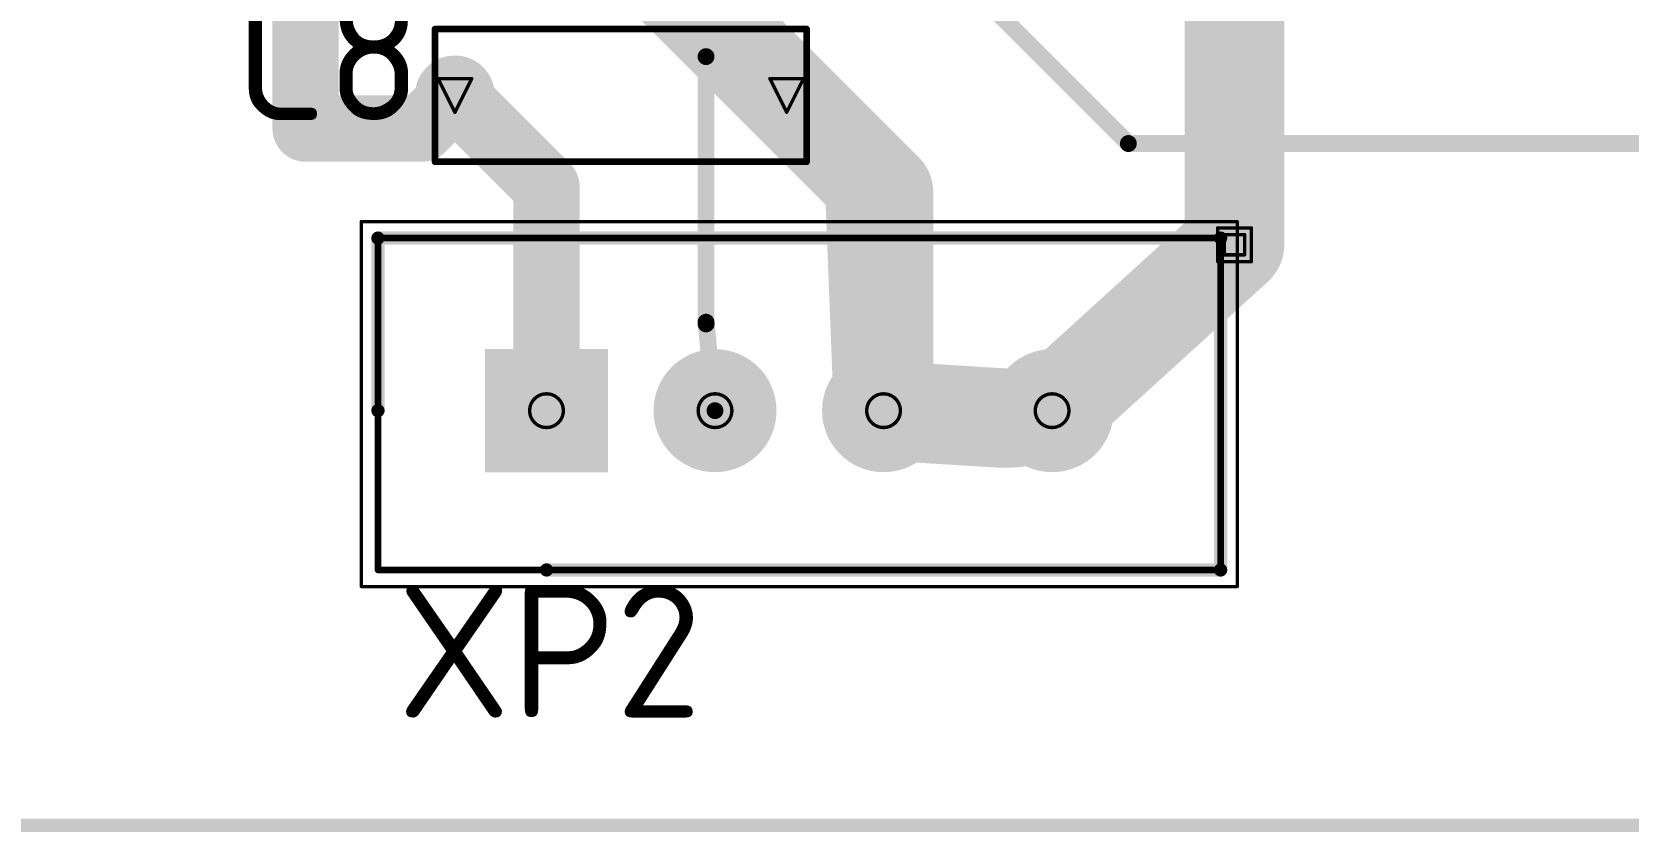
# Model space of a CAD drawing. Header units: millimetres. Extents: x 3219 to 51106, y -14166 to 2063.
# Drawn here: x 5571.6 to 5595.66, y 1760.26 to 1772.31 of the extents above; entities that cross this region are included whole.
import ezdxf

# ---------------------------------------------------------------- set-up
doc = ezdxf.new("R2010")
doc.units = ezdxf.units.MM
doc.layers.get('0').update_dxf_attribs({"lineweight": 53})
for name, color, linetype in [('Bottom Layer', 5, 'Continuous'), ('Bottom Solder', 6, 'Continuous'), ('Drill Drawing', 1, 'Continuous'), ('Mechanical 1', 6, 'Continuous'), ('Mechanical 13', 56, 'Continuous'), ('Mechanical 15', 56, 'Continuous'), ('Multi-Layer', 9, 'Continuous'), ('Top Layer', 1, 'Continuous'), ('Top Overlay', 2, 'Continuous'), ('Top Solder', 216, 'Continuous')]:
    doc.layers.add(name, color=color, linetype=linetype)
doc.styles.add('GOST type B', font='GOST_B.TTF', dxfattribs={"height": 3.5})

# ---------------------------------------------------------------- blocks, each defined once
blk = doc.blocks.new('280371_2_52')
at = {"layer": 'Bottom Layer'}
blk.add_hatch(color=5, dxfattribs=at).paths.add_polyline_path([(-0.825, 0.825), (0.825, 0.825), (0.825, -0.825), (-0.825, -0.825)])
h = blk.add_hatch(color=5, dxfattribs=at)
edge = h.paths.add_edge_path()
edge.add_arc((2.54, 0), 0.825, 0, 360)
h = blk.add_hatch(color=5, dxfattribs=at)
edge = h.paths.add_edge_path()
edge.add_arc((5.08, 0), 0.825, 0, 360)
h = blk.add_hatch(color=5, dxfattribs=at)
edge = h.paths.add_edge_path()
edge.add_arc((7.62, 0), 0.825, 0, 360)
at = {"layer": 'Bottom Solder'}
blk.add_hatch(color=6, dxfattribs=at).paths.add_polyline_path([(-0.927, 0.927), (0.927, 0.927), (0.927, -0.927), (-0.927, -0.927)])
h = blk.add_hatch(color=6, dxfattribs=at)
edge = h.paths.add_edge_path()
edge.add_arc((2.54, 0), 0.927, 0, 360)
h = blk.add_hatch(color=6, dxfattribs=at)
edge = h.paths.add_edge_path()
edge.add_arc((5.08, 0), 0.927, 0, 360)
h = blk.add_hatch(color=6, dxfattribs=at)
edge = h.paths.add_edge_path()
edge.add_arc((7.62, 0), 0.927, 0, 360)
at = {"layer": 'Multi-Layer'}
blk.add_hatch(color=9, dxfattribs=at).paths.add_polyline_path([(-0.825, 0.825), (0.825, 0.825), (0.825, -0.825), (-0.825, -0.825)])
h = blk.add_hatch(color=9, dxfattribs=at)
edge = h.paths.add_edge_path()
edge.add_arc((2.54, 0), 0.825, 0, 360)
h = blk.add_hatch(color=9, dxfattribs=at)
edge = h.paths.add_edge_path()
edge.add_arc((5.08, 0), 0.825, 0, 360)
h = blk.add_hatch(color=9, dxfattribs=at)
edge = h.paths.add_edge_path()
edge.add_arc((7.62, 0), 0.825, 0, 360)
at = {"layer": 'Top Layer'}
blk.add_hatch(color=1, dxfattribs=at).paths.add_polyline_path([(-0.825, 0.825), (0.825, 0.825), (0.825, -0.825), (-0.825, -0.825)])
h = blk.add_hatch(color=1, dxfattribs=at)
edge = h.paths.add_edge_path()
edge.add_arc((2.54, 0), 0.825, 0, 360)
h = blk.add_hatch(color=1, dxfattribs=at)
edge = h.paths.add_edge_path()
edge.add_arc((5.08, 0), 0.825, 0, 360)
h = blk.add_hatch(color=1, dxfattribs=at)
edge = h.paths.add_edge_path()
edge.add_arc((7.62, 0), 0.825, 0, 360)
at = {"layer": 'Top Solder'}
blk.add_hatch(color=216, dxfattribs=at).paths.add_polyline_path([(-0.927, 0.927), (0.927, 0.927), (0.927, -0.927), (-0.927, -0.927)])
h = blk.add_hatch(color=216, dxfattribs=at)
edge = h.paths.add_edge_path()
edge.add_arc((2.54, 0), 0.927, 0, 360)
h = blk.add_hatch(color=216, dxfattribs=at)
edge = h.paths.add_edge_path()
edge.add_arc((5.08, 0), 0.927, 0, 360)
h = blk.add_hatch(color=216, dxfattribs=at)
edge = h.paths.add_edge_path()
edge.add_arc((7.62, 0), 0.927, 0, 360)
at = {"layer": 'Mechanical 13'}
for points in [[(-2.54, -2.4, 0.1, 0.1, 0), (-2.54, 2.6, 0.1, 0.1, 0)], [(-2.54, 2.6, 0.1, 0.1, 0), (10.16, 2.6, 0.1, 0.1, 0)], [(10.16, -2.4, 0.1, 0.1, 0), (10.16, 2.6, 0.1, 0.1, 0)], [(-2.54, -2.4, 0.1, 0.1, 0), (10.16, -2.4, 0.1, 0.1, 0)]]:
    blk.add_lwpolyline(points, format="xyseb", dxfattribs=at)
for points in [[(-2.565, 2.6, 0.05, 0.05, 1), (-2.515, 2.6, 0.05, 0.05, 1)], [(-2.565, 2.6, 0.05, 0.05, 1), (-2.515, 2.6, 0.05, 0.05, 1)], [(10.135, 2.6, 0.05, 0.05, 1), (10.185, 2.6, 0.05, 0.05, 1)], [(10.135, 2.6, 0.05, 0.05, 1), (10.185, 2.6, 0.05, 0.05, 1)], [(-2.565, -2.4, 0.05, 0.05, 1), (-2.515, -2.4, 0.05, 0.05, 1)], [(-2.565, -2.4, 0.05, 0.05, 1), (-2.515, -2.4, 0.05, 0.05, 1)], [(10.135, -2.4, 0.05, 0.05, 1), (10.185, -2.4, 0.05, 0.05, 1)], [(10.135, -2.4, 0.05, 0.05, 1), (10.185, -2.4, 0.05, 0.05, 1)]]:
    blk.add_lwpolyline(points, format="xyseb", close=True, dxfattribs=at)
at = {"layer": 'Mechanical 15'}
for points in [[(-2.79, 2.85, 0.05, 0.05, 0), (-2.79, -2.65, 0.05, 0.05, 0)], [(-2.79, 2.85, 0.05, 0.05, 0), (10.41, 2.85, 0.05, 0.05, 0)], [(10.41, 2.85, 0.05, 0.05, 0), (10.41, -2.65, 0.05, 0.05, 0)], [(-2.79, -2.65, 0.05, 0.05, 0), (10.41, -2.65, 0.05, 0.05, 0)]]:
    blk.add_lwpolyline(points, format="xyseb", dxfattribs=at)
for points in [[(-2.803, 2.85, 0.025, 0.025, 1), (-2.778, 2.85, 0.025, 0.025, 1)], [(-2.803, 2.85, 0.025, 0.025, 1), (-2.778, 2.85, 0.025, 0.025, 1)], [(10.397, 2.85, 0.025, 0.025, 1), (10.422, 2.85, 0.025, 0.025, 1)], [(10.397, 2.85, 0.025, 0.025, 1), (10.422, 2.85, 0.025, 0.025, 1)], [(-2.803, -2.65, 0.025, 0.025, 1), (-2.778, -2.65, 0.025, 0.025, 1)], [(-2.803, -2.65, 0.025, 0.025, 1), (-2.778, -2.65, 0.025, 0.025, 1)], [(10.398, -2.65, 0.025, 0.025, 1), (10.423, -2.65, 0.025, 0.025, 1)], [(10.398, -2.65, 0.025, 0.025, 1), (10.423, -2.65, 0.025, 0.025, 1)]]:
    blk.add_lwpolyline(points, format="xyseb", close=True, dxfattribs=at)
at = {"layer": 'Top Overlay'}
for points in [[(-2.54, 2.6, 0.2, 0.2, 0), (10.16, 2.6, 0.2, 0.2, 0)], [(-2.54, 0, 0.2, 0.2, 0), (-2.54, 2.6, 0.2, 0.2, 0)], [(10.16, -2.4, 0.2, 0.2, 0), (10.16, 2.6, 0.2, 0.2, 0)], [(0, -2.4, 0.2, 0.2, 0), (10.16, -2.4, 0.2, 0.2, 0)]]:
    blk.add_lwpolyline(points, format="xyseb", dxfattribs=at)
for points in [[(-2.59, 2.6, 0.1, 0.1, 1), (-2.49, 2.6, 0.1, 0.1, 1)], [(-2.59, 2.6, 0.1, 0.1, 1), (-2.49, 2.6, 0.1, 0.1, 1)], [(10.11, 2.6, 0.1, 0.1, 1), (10.21, 2.6, 0.1, 0.1, 1)], [(10.11, 2.6, 0.1, 0.1, 1), (10.21, 2.6, 0.1, 0.1, 1)], [(-2.59, 0, 0.1, 0.1, 1), (-2.49, 0, 0.1, 0.1, 1)], [(-0.05, -2.4, 0.1, 0.1, 1), (0.05, -2.4, 0.1, 0.1, 1)], [(10.11, -2.4, 0.1, 0.1, 1), (10.21, -2.4, 0.1, 0.1, 1)], [(10.11, -2.4, 0.1, 0.1, 1), (10.21, -2.4, 0.1, 0.1, 1)]]:
    blk.add_lwpolyline(points, format="xyseb", close=True, dxfattribs=at)
blk = doc.blocks.new('_10_17__L5_6_121')
at = {"layer": 'Bottom Layer'}
h = blk.add_hatch(color=5, dxfattribs=at)
edge = h.paths.add_edge_path()
edge.add_arc((0, 0), 0.5, 0, 360)
h = blk.add_hatch(color=5, dxfattribs=at)
edge = h.paths.add_edge_path()
edge.add_arc((5, 0), 0.5, 0, 360)
at = {"layer": 'Bottom Solder'}
h = blk.add_hatch(color=6, dxfattribs=at)
edge = h.paths.add_edge_path()
edge.add_arc((0, 0), 0.602, 0, 360)
h = blk.add_hatch(color=6, dxfattribs=at)
edge = h.paths.add_edge_path()
edge.add_arc((5, 0), 0.602, 0, 360)
at = {"layer": 'Multi-Layer'}
h = blk.add_hatch(color=9, dxfattribs=at)
edge = h.paths.add_edge_path()
edge.add_arc((0, 0), 0.5, 0, 360)
h = blk.add_hatch(color=9, dxfattribs=at)
edge = h.paths.add_edge_path()
edge.add_arc((5, 0), 0.5, 0, 360)
at = {"layer": 'Top Layer'}
h = blk.add_hatch(color=1, dxfattribs=at)
edge = h.paths.add_edge_path()
edge.add_arc((0, 0), 0.5, 0, 360)
h = blk.add_hatch(color=1, dxfattribs=at)
edge = h.paths.add_edge_path()
edge.add_arc((5, 0), 0.5, 0, 360)
at = {"layer": 'Top Solder'}
h = blk.add_hatch(color=216, dxfattribs=at)
edge = h.paths.add_edge_path()
edge.add_arc((0, 0), 0.602, 0, 360)
h = blk.add_hatch(color=216, dxfattribs=at)
edge = h.paths.add_edge_path()
edge.add_arc((5, 0), 0.602, 0, 360)
at = {"layer": 'Mechanical 13'}
for points in [[(-0.3, -1, 0.1, 0.1, 0), (-0.3, 1, 0.1, 0.1, 0)], [(-0.3, 1, 0.1, 0.1, 0), (5.3, 1, 0.1, 0.1, 0)], [(5.3, 1, 0.1, 0.1, 0), (5.3, -1, 0.1, 0.1, 0)], [(-0.3, -1, 0.1, 0.1, 0), (5.3, -1, 0.1, 0.1, 0)]]:
    blk.add_lwpolyline(points, format="xyseb", dxfattribs=at)
for points in [[(-0.325, 1, 0.05, 0.05, 1), (-0.275, 1, 0.05, 0.05, 1)], [(-0.325, 1, 0.05, 0.05, 1), (-0.275, 1, 0.05, 0.05, 1)], [(5.275, 1, 0.05, 0.05, 1), (5.325, 1, 0.05, 0.05, 1)], [(5.275, 1, 0.05, 0.05, 1), (5.325, 1, 0.05, 0.05, 1)], [(-0.325, -1, 0.05, 0.05, 1), (-0.275, -1, 0.05, 0.05, 1)], [(-0.325, -1, 0.05, 0.05, 1), (-0.275, -1, 0.05, 0.05, 1)], [(5.275, -1, 0.05, 0.05, 1), (5.325, -1, 0.05, 0.05, 1)], [(5.275, -1, 0.05, 0.05, 1), (5.325, -1, 0.05, 0.05, 1)]]:
    blk.add_lwpolyline(points, format="xyseb", close=True, dxfattribs=at)
at = {"layer": 'Top Overlay'}
for points in [[(-0.3, 1, 0.1, 0.1, 0), (-0.3, 0.7, 0.1, 0.1, 0)], [(-0.3, 1, 0.1, 0.1, 0), (5.3, 1, 0.1, 0.1, 0)], [(5.3, 1, 0.1, 0.1, 0), (5.3, 0.7, 0.1, 0.1, 0)], [(-0.3, -1, 0.1, 0.1, 0), (-0.3, -0.7, 0.1, 0.1, 0)], [(5.3, -1, 0.1, 0.1, 0), (5.3, -0.7, 0.1, 0.1, 0)], [(-0.3, -1, 0.1, 0.1, 0), (5.3, -1, 0.1, 0.1, 0)]]:
    blk.add_lwpolyline(points, format="xyseb", dxfattribs=at)
for points in [[(-0.325, 1, 0.05, 0.05, 1), (-0.275, 1, 0.05, 0.05, 1)], [(-0.325, 1, 0.05, 0.05, 1), (-0.275, 1, 0.05, 0.05, 1)], [(5.275, 1, 0.05, 0.05, 1), (5.325, 1, 0.05, 0.05, 1)], [(5.275, 1, 0.05, 0.05, 1), (5.325, 1, 0.05, 0.05, 1)], [(-0.325, 0.7, 0.05, 0.05, 1), (-0.275, 0.7, 0.05, 0.05, 1)], [(5.275, 0.7, 0.05, 0.05, 1), (5.325, 0.7, 0.05, 0.05, 1)], [(-0.325, -0.7, 0.05, 0.05, 1), (-0.275, -0.7, 0.05, 0.05, 1)], [(5.275, -0.7, 0.05, 0.05, 1), (5.325, -0.7, 0.05, 0.05, 1)], [(-0.325, -1, 0.05, 0.05, 1), (-0.275, -1, 0.05, 0.05, 1)], [(-0.325, -1, 0.05, 0.05, 1), (-0.275, -1, 0.05, 0.05, 1)], [(5.275, -1, 0.05, 0.05, 1), (5.325, -1, 0.05, 0.05, 1)], [(5.275, -1, 0.05, 0.05, 1), (5.325, -1, 0.05, 0.05, 1)]]:
    blk.add_lwpolyline(points, format="xyseb", close=True, dxfattribs=at)

msp = doc.modelspace()

# ---------------------------------------------------------------- hatches: boundary and pattern name
at = {"layer": 'Bottom Layer'}
h = msp.add_hatch(color=5, dxfattribs=at)
edge = h.paths.add_edge_path()
edge.add_arc((5589.729, 1769.108), 0.6, 0, 360)
at = {"layer": 'Bottom Solder'}
h = msp.add_hatch(color=6, dxfattribs=at)
edge = h.paths.add_edge_path()
edge.add_arc((5589.729, 1769.108), 0.702, 0, 360)
at = {"layer": 'Top Layer'}
h = msp.add_hatch(color=1, dxfattribs=at)
edge = h.paths.add_edge_path()
edge.add_arc((5589.729, 1769.108), 0.6, 0, 360)
at = {"layer": 'Top Solder'}
h = msp.add_hatch(color=216, dxfattribs=at)
edge = h.paths.add_edge_path()
edge.add_arc((5589.729, 1769.108), 0.702, 0, 360)

# ---------------------------------------------------------------- linework, layer by layer
at = {"layer": 'Bottom Layer'}
for points in [[(5579.229, 1775.108, 1.5, 1.5, 0), (5582.979, 1771.358, 1.5, 1.5, 0)], [(5589.729, 1769.108, 1.5, 1.5, 0), (5589.729, 1773.108, 1.5, 1.5, 0)], [(5575.729, 1770.858, 1, 1, 0), (5575.729, 1773.191, 1, 1, 0)], [(5582.979, 1771.358, 1.5, 1.5, 0), (5584.304, 1770.033, 1.5, 1.5, 0)], [(5577.479, 1770.858, 1, 1, 0), (5577.979, 1771.358, 1, 1, 0)], [(5575.729, 1770.858, 1, 1, 0), (5577.479, 1770.858, 1, 1, 0)], [(5584.304, 1770.033, 1.5, 1.5, 0), (5584.439, 1766.608, 1.5, 1.5, 0)]]:
    msp.add_lwpolyline(points, format="xyseb", dxfattribs=at)
for points in [[(5582.604, 1771.358, 0.75, 0.75, 1), (5583.354, 1771.358, 0.75, 0.75, 1)], [(5582.604, 1771.358, 0.75, 0.75, 1), (5583.354, 1771.358, 0.75, 0.75, 1)], [(5577.729, 1771.358, 0.5, 0.5, 1), (5578.229, 1771.358, 0.5, 0.5, 1)], [(5575.479, 1770.858, 0.5, 0.5, 1), (5575.979, 1770.858, 0.5, 0.5, 1)], [(5575.479, 1770.858, 0.5, 0.5, 1), (5575.979, 1770.858, 0.5, 0.5, 1)], [(5577.229, 1770.858, 0.5, 0.5, 1), (5577.729, 1770.858, 0.5, 0.5, 1)], [(5577.229, 1770.858, 0.5, 0.5, 1), (5577.729, 1770.858, 0.5, 0.5, 1)], [(5583.929, 1770.033, 0.75, 0.75, 1), (5584.679, 1770.033, 0.75, 0.75, 1)], [(5583.929, 1770.033, 0.75, 0.75, 1), (5584.679, 1770.033, 0.75, 0.75, 1)], [(5589.354, 1769.108, 0.75, 0.75, 1), (5590.104, 1769.108, 0.75, 0.75, 1)], [(5584.064, 1766.608, 0.75, 0.75, 1), (5584.814, 1766.608, 0.75, 0.75, 1)]]:
    msp.add_lwpolyline(points, format="xyseb", close=True, dxfattribs=at)
at = {"layer": 'Drill Drawing'}
for points in [[(5577.725, 1771.612, 0.0508, 0.0508, 0), (5578.233, 1771.612, 0.0508, 0.0508, 0)], [(5577.725, 1771.612, 0.0508, 0.0508, 0), (5577.979, 1771.104, 0.0508, 0.0508, 0)], [(5577.979, 1771.104, 0.0508, 0.0508, 0), (5578.233, 1771.612, 0.0508, 0.0508, 0)], [(5582.725, 1771.612, 0.0508, 0.0508, 0), (5583.233, 1771.612, 0.0508, 0.0508, 0)], [(5582.725, 1771.612, 0.0508, 0.0508, 0), (5582.979, 1771.104, 0.0508, 0.0508, 0)], [(5582.979, 1771.104, 0.0508, 0.0508, 0), (5583.233, 1771.612, 0.0508, 0.0508, 0)], [(5589.475, 1769.362, 0.0508, 0.0508, 0), (5589.983, 1769.362, 0.0508, 0.0508, 0)], [(5589.475, 1768.854, 0.0508, 0.0508, 0), (5589.475, 1769.362, 0.0508, 0.0508, 0)], [(5589.983, 1768.854, 0.0508, 0.0508, 0), (5589.983, 1769.362, 0.0508, 0.0508, 0)], [(5589.576, 1769.261, 0.0508, 0.0508, 0), (5589.881, 1769.261, 0.0508, 0.0508, 0)], [(5589.576, 1768.956, 0.0508, 0.0508, 0), (5589.576, 1769.261, 0.0508, 0.0508, 0)], [(5589.881, 1768.956, 0.0508, 0.0508, 0), (5589.881, 1769.261, 0.0508, 0.0508, 0)], [(5589.576, 1768.956, 0.0508, 0.0508, 0), (5589.881, 1768.956, 0.0508, 0.0508, 0)], [(5589.475, 1768.854, 0.0508, 0.0508, 0), (5589.983, 1768.854, 0.0508, 0.0508, 0)]]:
    msp.add_lwpolyline(points, format="xyseb", dxfattribs=at)
for points in [[(5577.712, 1771.612, 0.0254, 0.0254, 1), (5577.737, 1771.612, 0.0254, 0.0254, 1)], [(5577.712, 1771.612, 0.0254, 0.0254, 1), (5577.737, 1771.612, 0.0254, 0.0254, 1)], [(5578.22, 1771.612, 0.0254, 0.0254, 1), (5578.245, 1771.612, 0.0254, 0.0254, 1)], [(5578.22, 1771.612, 0.0254, 0.0254, 1), (5578.245, 1771.612, 0.0254, 0.0254, 1)], [(5582.712, 1771.612, 0.0254, 0.0254, 1), (5582.737, 1771.612, 0.0254, 0.0254, 1)], [(5582.712, 1771.612, 0.0254, 0.0254, 1), (5582.737, 1771.612, 0.0254, 0.0254, 1)], [(5583.22, 1771.612, 0.0254, 0.0254, 1), (5583.245, 1771.612, 0.0254, 0.0254, 1)], [(5583.22, 1771.612, 0.0254, 0.0254, 1), (5583.245, 1771.612, 0.0254, 0.0254, 1)], [(5577.966, 1771.104, 0.0254, 0.0254, 1), (5577.991, 1771.104, 0.0254, 0.0254, 1)], [(5577.966, 1771.104, 0.0254, 0.0254, 1), (5577.991, 1771.104, 0.0254, 0.0254, 1)], [(5582.966, 1771.104, 0.0254, 0.0254, 1), (5582.991, 1771.104, 0.0254, 0.0254, 1)], [(5582.966, 1771.104, 0.0254, 0.0254, 1), (5582.991, 1771.104, 0.0254, 0.0254, 1)], [(5589.462, 1769.362, 0.0254, 0.0254, 1), (5589.487, 1769.362, 0.0254, 0.0254, 1)], [(5589.462, 1769.362, 0.0254, 0.0254, 1), (5589.487, 1769.362, 0.0254, 0.0254, 1)], [(5589.97, 1769.362, 0.0254, 0.0254, 1), (5589.995, 1769.362, 0.0254, 0.0254, 1)], [(5589.97, 1769.362, 0.0254, 0.0254, 1), (5589.995, 1769.362, 0.0254, 0.0254, 1)], [(5589.563, 1769.261, 0.0254, 0.0254, 1), (5589.589, 1769.261, 0.0254, 0.0254, 1)], [(5589.563, 1769.261, 0.0254, 0.0254, 1), (5589.589, 1769.261, 0.0254, 0.0254, 1)], [(5589.868, 1769.261, 0.0254, 0.0254, 1), (5589.894, 1769.261, 0.0254, 0.0254, 1)], [(5589.868, 1769.261, 0.0254, 0.0254, 1), (5589.894, 1769.261, 0.0254, 0.0254, 1)], [(5589.563, 1768.956, 0.0254, 0.0254, 1), (5589.589, 1768.956, 0.0254, 0.0254, 1)], [(5589.563, 1768.956, 0.0254, 0.0254, 1), (5589.589, 1768.956, 0.0254, 0.0254, 1)], [(5589.868, 1768.956, 0.0254, 0.0254, 1), (5589.894, 1768.956, 0.0254, 0.0254, 1)], [(5589.868, 1768.956, 0.0254, 0.0254, 1), (5589.894, 1768.956, 0.0254, 0.0254, 1)], [(5589.462, 1768.854, 0.0254, 0.0254, 1), (5589.487, 1768.854, 0.0254, 0.0254, 1)], [(5589.462, 1768.854, 0.0254, 0.0254, 1), (5589.487, 1768.854, 0.0254, 0.0254, 1)], [(5589.97, 1768.854, 0.0254, 0.0254, 1), (5589.995, 1768.854, 0.0254, 0.0254, 1)], [(5589.97, 1768.854, 0.0254, 0.0254, 1), (5589.995, 1768.854, 0.0254, 0.0254, 1)], [(5579.613, 1766.608, 0.0508, 0.0508, 1), (5579.105, 1766.608, 0.0508, 0.0508, 1)], [(5582.153, 1766.608, 0.0508, 0.0508, 1), (5581.645, 1766.608, 0.0508, 0.0508, 1)], [(5584.693, 1766.608, 0.0508, 0.0508, 1), (5584.185, 1766.608, 0.0508, 0.0508, 1)], [(5587.233, 1766.608, 0.0508, 0.0508, 1), (5586.725, 1766.608, 0.0508, 0.0508, 1)], [(5579.092, 1766.608, 0.0254, 0.0254, 1), (5579.117, 1766.608, 0.0254, 0.0254, 1)], [(5579.6, 1766.608, 0.0254, 0.0254, 1), (5579.625, 1766.608, 0.0254, 0.0254, 1)], [(5581.632, 1766.608, 0.0254, 0.0254, 1), (5581.657, 1766.608, 0.0254, 0.0254, 1)], [(5582.14, 1766.608, 0.0254, 0.0254, 1), (5582.165, 1766.608, 0.0254, 0.0254, 1)], [(5584.172, 1766.608, 0.0254, 0.0254, 1), (5584.197, 1766.608, 0.0254, 0.0254, 1)], [(5584.68, 1766.608, 0.0254, 0.0254, 1), (5584.705, 1766.608, 0.0254, 0.0254, 1)], [(5586.712, 1766.608, 0.0254, 0.0254, 1), (5586.737, 1766.608, 0.0254, 0.0254, 1)], [(5587.22, 1766.608, 0.0254, 0.0254, 1), (5587.245, 1766.608, 0.0254, 0.0254, 1)]]:
    msp.add_lwpolyline(points, format="xyseb", close=True, dxfattribs=at)
at = {"layer": 'Mechanical 1'}
msp.add_lwpolyline([(5516.479, 1760.358, 0.2, 0.2, 0), (5761.479, 1760.358, 0.2, 0.2, 0)], format="xyseb", dxfattribs=at)
at = {"layer": 'Top Layer'}
for points in [[(5584.704, 1774.058, 0.254, 0.254, 0), (5588.129, 1770.633, 0.254, 0.254, 0)], [(5581.764, 1771.943, 0.254, 0.254, 0), (5583.829, 1774.008, 0.254, 0.254, 0)], [(5581.764, 1767.941, 0.254, 0.254, 0), (5581.764, 1771.943, 0.254, 0.254, 0)], [(5582.979, 1771.358, 1.5, 1.5, 0), (5584.439, 1769.898, 1.5, 1.5, 0)], [(5577.979, 1771.358, 1, 1, 0), (5579.359, 1769.978, 1, 1, 0)], [(5584.439, 1766.608, 1.5, 1.5, 0), (5584.439, 1769.898, 1.5, 1.5, 0)], [(5588.129, 1770.633, 0.254, 0.254, 0), (5597.879, 1770.633, 0.254, 0.254, 0)], [(5579.359, 1766.608, 1, 1, 0), (5579.359, 1769.978, 1, 1, 0)], [(5586.979, 1766.608, 1.5, 1.5, 0), (5589.729, 1769.108, 1.5, 1.5, 0)], [(5581.765, 1767.915, 0.254, 0.254, -0.025486), (5581.764, 1767.941, 0.254, 0.254, 0)], [(5581.765, 1767.915, 0.254, 0.254, 0), (5581.899, 1766.608, 0.254, 0.254, 0)], [(5584.439, 1766.608, 1.5, 1.5, 0), (5586.183, 1766.499, 1.5, 1.5, 0)], [(5586.573, 1766.526, 1.5, 1.5, -0.06542), (5586.183, 1766.499, 1.5, 1.5, 0)], [(5586.573, 1766.526, 1.5, 1.5, 0), (5586.979, 1766.608, 1.5, 1.5, 0)]]:
    msp.add_lwpolyline(points, format="xyseb", dxfattribs=at)
for points in [[(5581.7, 1771.943, 0.127, 0.127, 1), (5581.827, 1771.943, 0.127, 0.127, 1)], [(5581.7, 1771.943, 0.127, 0.127, 1), (5581.827, 1771.943, 0.127, 0.127, 1)], [(5582.604, 1771.358, 0.75, 0.75, 1), (5583.354, 1771.358, 0.75, 0.75, 1)], [(5577.729, 1771.358, 0.5, 0.5, 1), (5578.229, 1771.358, 0.5, 0.5, 1)], [(5584.064, 1769.898, 0.75, 0.75, 1), (5584.814, 1769.898, 0.75, 0.75, 1)], [(5584.064, 1769.898, 0.75, 0.75, 1), (5584.814, 1769.898, 0.75, 0.75, 1)], [(5588.065, 1770.633, 0.127, 0.127, 1), (5588.192, 1770.633, 0.127, 0.127, 1)], [(5588.065, 1770.633, 0.127, 0.127, 1), (5588.192, 1770.633, 0.127, 0.127, 1)], [(5579.109, 1769.978, 0.5, 0.5, 1), (5579.609, 1769.978, 0.5, 0.5, 1)], [(5579.109, 1769.978, 0.5, 0.5, 1), (5579.609, 1769.978, 0.5, 0.5, 1)], [(5589.354, 1769.108, 0.75, 0.75, 1), (5590.104, 1769.108, 0.75, 0.75, 1)], [(5581.7, 1767.941, 0.127, 0.127, 1), (5581.827, 1767.941, 0.127, 0.127, 1)], [(5581.7, 1767.941, 0.127, 0.127, 1), (5581.827, 1767.941, 0.127, 0.127, 1)], [(5581.701, 1767.915, 0.127, 0.127, 1), (5581.828, 1767.915, 0.127, 0.127, 1)], [(5581.701, 1767.915, 0.127, 0.127, 1), (5581.828, 1767.915, 0.127, 0.127, 1)], [(5584.064, 1766.608, 0.75, 0.75, 1), (5584.814, 1766.608, 0.75, 0.75, 1)], [(5584.064, 1766.608, 0.75, 0.75, 1), (5584.814, 1766.608, 0.75, 0.75, 1)], [(5585.808, 1766.499, 0.75, 0.75, 1), (5586.558, 1766.499, 0.75, 0.75, 1)], [(5585.808, 1766.499, 0.75, 0.75, 1), (5586.558, 1766.499, 0.75, 0.75, 1)], [(5586.198, 1766.526, 0.75, 0.75, 1), (5586.948, 1766.526, 0.75, 0.75, 1)], [(5586.198, 1766.526, 0.75, 0.75, 1), (5586.948, 1766.526, 0.75, 0.75, 1)], [(5586.604, 1766.608, 0.75, 0.75, 1), (5587.354, 1766.608, 0.75, 0.75, 1)], [(5586.604, 1766.608, 0.75, 0.75, 1), (5587.354, 1766.608, 0.75, 0.75, 1)], [(5579.109, 1766.608, 0.5, 0.5, 1), (5579.609, 1766.608, 0.5, 0.5, 1)], [(5581.835, 1766.608, 0.127, 0.127, 1), (5581.962, 1766.608, 0.127, 0.127, 1)]]:
    msp.add_lwpolyline(points, format="xyseb", close=True, dxfattribs=at)

# ---------------------------------------------------------------- block references
for name, p in [('_10_17__L5_6_121', (5577.979, 1771.358)), ('280371_2_52', (5579.359, 1766.608))]:
    msp.add_blockref(name, p)

# ---------------------------------------------------------------- texts
at = {"layer": 'Top Overlay', "style": 'GOST type B'}
for s, p in [('C8', (5574.667, 1770.983)), ('XP2', (5577.106, 1761.983))]:
    msp.add_text(s, height=2, dxfattribs=at).set_placement(p)

doc.saveas('drawing.dxf')
